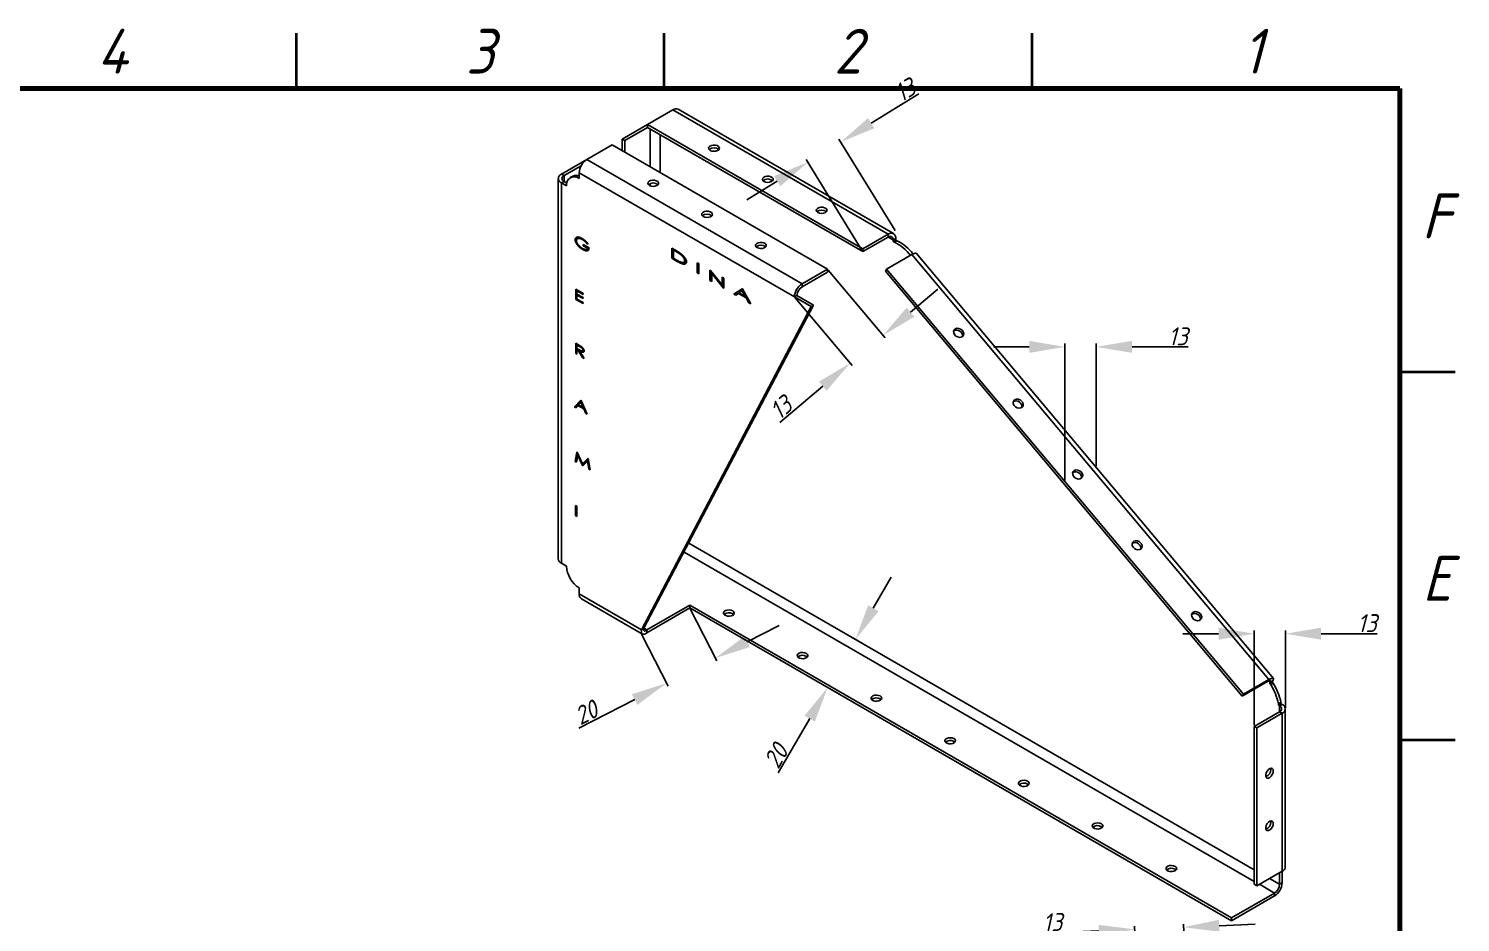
# Model space of a CAD drawing. Header units: inches. Extents: x 25 to 879, y 12 to 614.
# Drawn here: x 479 to 878.9, y 364.3 to 613.8 of the extents above; entities that cross this region are included whole.
import ezdxf

# ---------------------------------------------------------------- set-up
doc = ezdxf.new("R2010")
doc.units = ezdxf.units.IN
doc.header["$MEASUREMENT"] = 0
doc.styles.add('Geniso', font='geniso.shx', dxfattribs={"oblique": 15})
doc.dimstyles.new('Copy of Standard', dxfattribs={"dimscale": 5, "dimtxt": 1, "dimasz": 2, "dimexe": 0.18, "dimexo": 0.0625, "dimgap": 0.09, "dimtad": 1, "dimzin": 0, "dimdsep": 46, "dimtxsty": 'Geniso', "dimcen": 0.09, "dimclrd": 1, "dimclre": 1, "dimadec": 0, "dimazin": 0, "dimtfac": 1, "dimtofl": 0, "dimtmove": 0, "dimatfit": 0, "dimfxl": 1, "dimtolj": 1, "dimtzin": 0, "dimlwd": -1, "dimlwe": -1, "dimarcsym": 0})

# ---------------------------------------------------------------- blocks, each defined once
blk = doc.blocks.new('*D68')
at = {"color": 1, "transparency": 16777216}
for p, q in [((714.35, 587.38), (727.69, 595.6)), ((721.04, 557.45), (705.36, 582.9)), ((711.85, 551.79), (696.17, 577.24)), ((688.13, 571.23), (679.62, 565.98))]:
    blk.add_line(p, q, dxfattribs=at)
for points in [[(713.48, 588.8), (715.22, 585.96), (705.84, 582.13)], [(687.26, 572.65), (689, 569.81), (696.64, 576.47)]]:
    blk.add_solid(points, dxfattribs=at)
at = {"layer": 'Defpoints', "color": 0, "transparency": 16777216}
for p in [(705.84, 582.13), (721.2, 557.19), (712.01, 551.52)]:
    blk.add_point(p, dxfattribs=at)
at = {"color": 0, "transparency": 16777216, "insert": (723.73, 596.62), "char_height": 5, "attachment_point": 5, "rotation": 31.6317, "style": 'Geniso'}
blk.add_mtext('\\A1;13', dxfattribs=at)
blk = doc.blocks.new('*D69')
at = {"color": 1, "transparency": 16777216}
for p, q in [((702.31, 546.39), (718.26, 527.49)), ((725.32, 534.62), (732.97, 541.07)), ((693.12, 538.63), (709.07, 519.73)), ((700.85, 513.97), (688.87, 503.86))]:
    blk.add_line(p, q, dxfattribs=at)
for points in [[(724.25, 535.9), (726.4, 533.35), (717.68, 528.17)], [(699.77, 515.24), (701.92, 512.69), (708.49, 520.42)]]:
    blk.add_solid(points, dxfattribs=at)
at = {"layer": 'Defpoints', "color": 0, "transparency": 16777216}
for p in [(702.11, 546.62), (692.92, 538.87), (708.49, 520.42)]:
    blk.add_point(p, dxfattribs=at)
at = {"color": 0, "transparency": 16777216, "insert": (689.14, 507.95), "char_height": 5, "attachment_point": 5, "rotation": 40.1567, "style": 'Geniso'}
blk.add_mtext('\\A1;13', dxfattribs=at)
blk = doc.blocks.new('*D70')
at = {"color": 1, "transparency": 16777216}
for p, q in [((758.48, 524.94), (748.48, 524.94)), ((768.48, 487.59), (768.48, 525.84)), ((777.2, 491.6), (777.2, 525.84)), ((787.2, 524.94), (802.87, 524.94))]:
    blk.add_line(p, q, dxfattribs=at)
for points in [[(758.48, 526.61), (758.48, 523.27), (768.48, 524.94)], [(787.2, 526.61), (787.2, 523.27), (777.2, 524.94)]]:
    blk.add_solid(points, dxfattribs=at)
at = {"layer": 'Defpoints', "color": 0, "transparency": 16777216}
for p in [(777.2, 524.94), (777.2, 491.28), (768.48, 487.28)]:
    blk.add_point(p, dxfattribs=at)
at = {"color": 0, "transparency": 16777216, "insert": (800.04, 527.89), "char_height": 5, "attachment_point": 5, "style": 'Geniso'}
blk.add_mtext('\\A1;13', dxfattribs=at)
blk = doc.blocks.new('*D71')
at = {"color": 1, "transparency": 16777216}
for p, q in [((663.82, 451.77), (671.26, 437.26)), ((650.16, 444.76), (657.61, 430.25)), ((679.75, 442.63), (688.65, 447.19)), ((648.3, 426.49), (632.69, 418.48))]:
    blk.add_line(p, q, dxfattribs=at)
for points in [[(678.99, 444.11), (680.51, 441.14), (670.85, 438.06)], [(647.54, 427.97), (649.06, 425), (657.2, 431.05)]]:
    blk.add_solid(points, dxfattribs=at)
at = {"layer": 'Defpoints', "color": 0, "transparency": 16777216}
for p in [(663.67, 452.05), (650.02, 445.04), (657.2, 431.05)]:
    blk.add_point(p, dxfattribs=at)
at = {"color": 0, "transparency": 16777216, "insert": (634.7, 422.82), "char_height": 5, "attachment_point": 5, "rotation": 27.1666, "style": 'Geniso'}
blk.add_mtext('\\A1;20', dxfattribs=at)
blk = doc.blocks.new('*D72')
at = {"color": 1, "transparency": 16777216}
for p, q in [((714.95, 451.95), (719.95, 460.61)), ((713.52, 441.23), (709.18, 443.74)), ((705.75, 427.76), (701.4, 430.27)), ((697.18, 421.16), (688.41, 405.97))]:
    blk.add_line(p, q, dxfattribs=at)
for points in [[(713.51, 452.79), (716.4, 451.12), (709.96, 443.29)], [(695.74, 421.99), (698.62, 420.33), (702.18, 429.82)]]:
    blk.add_solid(points, dxfattribs=at)
at = {"layer": 'Defpoints', "color": 0, "transparency": 16777216}
for p in [(709.96, 443.29), (713.8, 441.08), (706.02, 427.6)]:
    blk.add_point(p, dxfattribs=at)
at = {"color": 0, "transparency": 16777216, "insert": (687.74, 410.71), "char_height": 5, "attachment_point": 5, "rotation": 60.0027, "style": 'Geniso'}
blk.add_mtext('\\A1;20', dxfattribs=at)
blk = doc.blocks.new('*D73')
at = {"color": 1, "transparency": 16777216}
for p, q in [((811.36, 444.86), (801.36, 444.86)), ((821.36, 419.29), (821.36, 445.76)), ((830.02, 424.19), (830.02, 445.76)), ((840.02, 444.86), (855.68, 444.86))]:
    blk.add_line(p, q, dxfattribs=at)
for points in [[(811.36, 446.53), (811.36, 443.19), (821.36, 444.86)], [(840.02, 446.53), (840.02, 443.19), (830.02, 444.86)]]:
    blk.add_solid(points, dxfattribs=at)
at = {"layer": 'Defpoints', "color": 0, "transparency": 16777216}
for p in [(830.02, 444.86), (830.02, 423.88), (821.36, 418.98)]:
    blk.add_point(p, dxfattribs=at)
at = {"color": 0, "transparency": 16777216, "insert": (852.85, 447.81), "char_height": 5, "attachment_point": 5, "style": 'Geniso'}
blk.add_mtext('\\A1;13', dxfattribs=at)
blk = doc.blocks.new('*D64')
at = {"color": 1, "transparency": 16777216}
for p, q in [((777.95, 361.9), (762.3, 361.23)), ((789.56, 324.4), (787.9, 363.22)), ((803.21, 324.98), (801.55, 363.81)), ((811.58, 363.33), (821.57, 363.76))]:
    blk.add_line(p, q, dxfattribs=at)
for points in [[(811.51, 365), (811.65, 361.67), (801.59, 362.91)], [(777.88, 363.56), (778.02, 360.23), (787.94, 362.32)]]:
    blk.add_solid(points, dxfattribs=at)
at = {"layer": 'Defpoints', "color": 0, "transparency": 16777216}
for p in [(787.94, 362.32), (789.57, 324.09), (803.22, 324.67)]:
    blk.add_point(p, dxfattribs=at)
at = {"color": 0, "transparency": 16777216, "insert": (765, 364.3), "char_height": 5, "attachment_point": 5, "rotation": 2.4426, "style": 'Geniso'}
blk.add_mtext('\\A1;13', dxfattribs=at)

msp = doc.modelspace()

# ---------------------------------------------------------------- linework, layer by layer
at = {"color": 7, "linetype": 'Continuous', "lineweight": 35}
for p, q in [((553.853, 597.074), (553.853, 612.482)), ((656.573, 597.074), (656.573, 612.482)), ((759.293, 597.074), (759.293, 612.482)), ((862.012, 517.98), (877.42, 517.98)), ((862.012, 415.26), (877.42, 415.26))]:
    msp.add_line(p, q, dxfattribs=at)
at = {"color": 7, "linetype": 'Continuous', "lineweight": 70}
for p, q in [((40.255, 597.074), (862.012, 597.074)), ((862.012, 597.074), (862.012, 28.007))]:
    msp.add_line(p, q, dxfattribs=at)
at = {"color": 7, "linetype": 'Continuous', "lineweight": 25}
for p, q in [((658.968, 591.125), (651.897, 587.043)), ((658.968, 591.125), (719.083, 556.422)), ((720.583, 556.57), (660.468, 591.274)), ((651.894, 587.043), (644.823, 582.961)), ((645.531, 582.553), (651.897, 586.228)), ((651.97, 587.085), (651.894, 587.043)), ((651.897, 587.042), (651.894, 587.043)), ((651.897, 587.043), (712.012, 552.34)), ((651.897, 587.043), (651.897, 586.227)), ((651.897, 586.227), (712.012, 551.523)), ((652.602, 585.82), (652.602, 575.207)), ((655.43, 573.574), (655.43, 584.187)), ((641.997, 581.329), (634.926, 577.246)), ((702.113, 546.625), (641.997, 581.329)), ((645.531, 582.553), (644.823, 582.961)), ((644.823, 579.697), (644.823, 582.961)), ((645.531, 579.289), (645.531, 582.553)), ((634.924, 577.247), (627.853, 573.165)), ((634.925, 577.246), (634.924, 577.247)), ((695.042, 542.543), (634.926, 577.246)), ((626.974, 571.94), (626.974, 465.79)), ((627.853, 573.165), (628.56, 572.756)), ((633.346, 575.52), (628.56, 572.756)), ((628.56, 571.124), (628.56, 572.756)), ((631.012, 572.595), (630.305, 572.187)), ((632.805, 571.939), (632.805, 573.572)), ((692.92, 538.868), (632.805, 573.572)), ((628.56, 571.124), (627.853, 570.715)), ((627.853, 570.715), (629.27, 569.897)), ((627.853, 570.715), (627.853, 464.565)), ((629.341, 570.673), (628.56, 571.124)), ((652.602, 570.495), (652.602, 569.915)), ((712.012, 552.34), (719.083, 556.422)), ((719.083, 555.605), (719.083, 556.422)), ((632.028, 555.038), (631.674, 554.834)), ((632.363, 553.747), (632.126, 553.61)), ((632.681, 555.371), (632.239, 555.115)), ((633.879, 555.023), (633.659, 554.896)), ((634.074, 552.353), (633.72, 552.149)), ((633.958, 553.477), (635.545, 552.561)), ((633.958, 553.184), (633.958, 553.477)), ((634.212, 553.33), (633.958, 553.184)), ((635.132, 552.506), (633.958, 553.184)), ((634.891, 552.184), (635.333, 552.439)), ((635.253, 553.747), (635.038, 553.623)), ((635.323, 553.667), (635.038, 553.623)), ((635.386, 552.653), (635.132, 552.506)), ((658.642, 552.533), (659.657, 551.947)), ((658.642, 549.675), (658.642, 552.533)), ((658.995, 549.879), (658.995, 552.329)), ((659.371, 552.112), (659.117, 551.965)), ((659.462, 551.767), (659.117, 551.965)), ((659.117, 551.965), (659.117, 549.694)), ((659.714, 551.912), (659.462, 551.767)), ((712.012, 551.523), (719.083, 555.605)), ((712.012, 552.34), (712.012, 551.523)), ((719.083, 555.605), (720.498, 554.788)), ((720.498, 554.788), (721.205, 555.197)), ((720.498, 554.788), (720.498, 554.38)), ((720.498, 554.38), (721.205, 554.788)), ((720.498, 554.38), (720.851, 554.176)), ((720.851, 554.176), (721.558, 554.584)), ((721.205, 554.788), (721.205, 555.197)), ((721.558, 554.584), (721.205, 554.788)), ((658.995, 549.879), (658.642, 549.675)), ((660.2, 548.776), (658.642, 549.675)), ((659.117, 549.809), (658.995, 549.879)), ((659.117, 549.694), (659.68, 549.369)), ((660.466, 548.93), (660.2, 548.776)), ((661.206, 550.955), (660.968, 550.817)), ((662.012, 548.527), (662.453, 548.782)), ((662.612, 549.185), (662.259, 548.981)), ((662.612, 549.185), (662.589, 549.362)), ((665.717, 548.448), (666.193, 548.174)), ((665.717, 545.591), (665.717, 548.448)), ((666.071, 545.795), (666.071, 548.244)), ((666.193, 548.174), (666.193, 545.316)), ((725.716, 550.685), (718.645, 546.603)), ((725.716, 550.685), (825.383, 432.035)), ((826.685, 432.376), (727.018, 551.026)), ((666.071, 545.795), (665.717, 545.591)), ((666.193, 545.316), (665.717, 545.591)), ((666.193, 545.724), (666.071, 545.795)), ((669.334, 546.36), (669.434, 546.303)), ((669.334, 543.502), (669.334, 546.36)), ((669.434, 546.303), (672.698, 542.231)), ((669.688, 543.707), (669.688, 545.986)), ((670.042, 545.544), (669.81, 545.41)), ((669.81, 545.41), (669.81, 543.228)), ((673.065, 541.348), (669.81, 545.41)), ((672.698, 544.419), (673.174, 544.144)), ((672.698, 542.231), (672.698, 544.419)), ((673.051, 542.435), (673.051, 544.215)), ((673.174, 544.144), (673.174, 541.286)), ((702.113, 546.625), (695.042, 542.543)), ((702.113, 545.808), (695.042, 541.726)), ((702.113, 546.625), (702.113, 545.808)), ((718.645, 546.603), (718.313, 546.074)), ((718.313, 546.074), (817.98, 427.424)), ((718.645, 546.603), (818.312, 427.953)), ((631.833, 541.064), (633.895, 539.873)), ((631.833, 538.206), (631.833, 541.064)), ((632.435, 540.716), (632.182, 540.569)), ((632.182, 540.569), (632.182, 539.69)), ((633.895, 539.58), (632.182, 540.569)), ((632.186, 540.572), (632.186, 540.86)), ((633.895, 539.873), (633.895, 539.58)), ((669.688, 543.707), (669.334, 543.502)), ((669.81, 543.228), (669.334, 543.502)), ((669.81, 543.636), (669.688, 543.707)), ((673.051, 542.435), (672.698, 542.231)), ((673.174, 541.859), (672.819, 542.301)), ((673.174, 541.411), (673.065, 541.348)), ((673.174, 541.286), (673.065, 541.348)), ((675.997, 539.656), (678.314, 541.177)), ((676.351, 539.86), (675.997, 539.656)), ((676.351, 539.86), (678.336, 541.164)), ((676.855, 539.569), (676.351, 539.86)), ((677.267, 539.839), (676.524, 539.352)), ((677.521, 539.985), (677.267, 539.839)), ((679.436, 538.587), (677.267, 539.839)), ((678.359, 540.556), (677.504, 539.995)), ((677.504, 539.995), (679.202, 539.015)), ((678.314, 541.177), (678.409, 541.122)), ((678.632, 540.714), (678.359, 540.556)), ((679.202, 539.015), (678.359, 540.556)), ((678.409, 541.122), (680.693, 536.945)), ((695.042, 542.543), (695.042, 541.726)), ((632.182, 538.407), (631.833, 538.206)), ((633.895, 537.015), (631.833, 538.206)), ((632.182, 539.69), (633.895, 538.701)), ((632.435, 539.543), (632.182, 539.397)), ((632.182, 539.397), (632.182, 538.297)), ((633.895, 538.408), (632.182, 539.397)), ((632.182, 538.297), (633.895, 537.308)), ((632.186, 539.399), (632.186, 539.687)), ((633.895, 538.701), (633.895, 538.408)), ((633.895, 537.308), (633.895, 537.015)), ((650.191, 445.954), (697.576, 536.181)), ((650.898, 446.362), (698.283, 536.589)), ((676.524, 539.352), (675.997, 539.656)), ((679.475, 539.173), (679.202, 539.015)), ((679.635, 538.88), (679.302, 539.073)), ((679.709, 538.744), (679.436, 538.587)), ((680.168, 537.248), (679.436, 538.587)), ((680.441, 537.406), (680.168, 537.248)), ((680.693, 536.945), (680.168, 537.248)), ((692.92, 538.868), (693.627, 539.277)), ((697.576, 536.181), (692.92, 538.868)), ((698.283, 536.589), (693.627, 539.277)), ((698.283, 536.589), (697.576, 536.181)), ((737.524, 529.454), (737.401, 529.37)), ((631.833, 525.958), (632.58, 525.526)), ((631.833, 523.1), (631.833, 525.958)), ((632.435, 525.61), (632.182, 525.463)), ((632.182, 525.463), (632.182, 524.51)), ((632.871, 525.065), (632.182, 525.463)), ((632.182, 524.51), (632.855, 524.118)), ((632.434, 524.363), (632.182, 524.217)), ((632.182, 524.217), (632.182, 522.898)), ((632.413, 524.084), (632.182, 524.217)), ((632.186, 525.466), (632.186, 525.754)), ((632.186, 524.22), (632.186, 524.508)), ((632.665, 524.229), (632.413, 524.084)), ((633.766, 521.984), (632.413, 524.084)), ((633.213, 524.03), (632.859, 523.826)), ((632.859, 523.826), (634.212, 521.726)), ((633.114, 525.206), (632.871, 525.065)), ((633.009, 523.912), (632.886, 524.103)), ((633.688, 523.816), (634.13, 524.071)), ((634.096, 524.192), (633.832, 524.04)), ((634.082, 524.053), (634.134, 524.093)), ((632.182, 523.301), (631.833, 523.1)), ((632.182, 522.898), (631.833, 523.1)), ((633.97, 522.102), (633.766, 521.984)), ((634.212, 521.726), (633.766, 521.984)), ((631.515, 508.177), (633.26, 510.027)), ((631.869, 508.381), (631.515, 508.177)), ((631.901, 507.954), (631.515, 508.177)), ((631.869, 508.381), (633.344, 509.945)), ((632.15, 508.219), (631.869, 508.381)), ((632.46, 508.547), (631.901, 507.954)), ((632.714, 508.694), (632.46, 508.547)), ((634.103, 507.599), (632.46, 508.547)), ((633.29, 509.427), (632.639, 508.737)), ((632.639, 508.737), (633.928, 507.993)), ((633.26, 510.027), (633.324, 509.991)), ((633.517, 509.558), (633.29, 509.427)), ((633.928, 507.993), (633.29, 509.427)), ((633.324, 509.991), (635.037, 506.144)), ((634.155, 508.125), (633.928, 507.993)), ((634.243, 507.926), (634.027, 508.051)), ((754.136, 509.677), (754.014, 509.594)), ((634.331, 507.73), (634.103, 507.599)), ((634.653, 506.366), (634.103, 507.599)), ((634.88, 506.497), (634.653, 506.366)), ((635.037, 506.144), (634.653, 506.366)), ((631.674, 492.979), (632.177, 495.547)), ((632.028, 493.184), (631.674, 492.979)), ((632.026, 492.776), (631.674, 492.979)), ((632.388, 494.619), (632.026, 492.776)), ((632.028, 493.184), (632.416, 495.165)), ((632.098, 493.143), (632.028, 493.184)), ((632.177, 495.547), (632.26, 495.499)), ((632.26, 495.499), (633.752, 492.293)), ((632.61, 494.747), (632.388, 494.619)), ((633.693, 491.814), (632.388, 494.619)), ((634.047, 492.018), (633.693, 491.814)), ((633.752, 492.293), (635.24, 493.779)), ((634.106, 492.497), (633.752, 492.293)), ((635.117, 493.044), (633.815, 491.743)), ((634.047, 492.018), (633.884, 492.368)), ((634.074, 492.002), (634.047, 492.018)), ((634.106, 492.497), (635.328, 493.718)), ((635.409, 493.212), (635.117, 493.044)), ((635.479, 490.783), (635.117, 493.044)), ((635.24, 493.779), (635.326, 493.729)), ((635.326, 493.729), (635.83, 490.58)), ((633.815, 491.743), (633.693, 491.814)), ((635.771, 490.951), (635.479, 490.783)), ((635.83, 490.58), (635.479, 490.783)), ((770.749, 489.901), (770.626, 489.818)), ((631.769, 480.676), (632.118, 480.475)), ((631.769, 477.818), (631.769, 480.676)), ((632.118, 480.475), (632.118, 477.617)), ((632.118, 478.02), (631.769, 477.818)), ((632.118, 477.617), (631.769, 477.818)), ((821.359, 378.98), (663.4, 470.168)), ((787.361, 470.125), (787.238, 470.041)), ((629.267, 463.749), (627.853, 464.565)), ((662.084, 467.662), (821.359, 375.714)), ((632.803, 455.992), (632.803, 457.625)), ((650.191, 445.954), (632.803, 455.992)), ((633.424, 454.618), (650.483, 444.77)), ((663.675, 452.865), (651.654, 445.925)), ((663.675, 452.048), (651.654, 445.109)), ((814.995, 365.509), (663.675, 452.865)), ((663.675, 452.048), (663.675, 452.865)), ((814.995, 364.693), (663.675, 452.048)), ((675.671, 450.43), (675.933, 450.226)), ((803.973, 450.348), (803.851, 450.265)), ((650.898, 446.362), (650.191, 445.954)), ((651.654, 445.925), (650.898, 446.362)), ((651.654, 445.925), (651.654, 445.109)), ((696.265, 438.541), (696.528, 438.337)), ((818.312, 427.953), (825.383, 432.035)), ((825.051, 431.506), (825.383, 432.035)), ((817.98, 427.424), (825.051, 431.506)), ((818.312, 427.953), (817.98, 427.424)), ((825.436, 431.698), (825.802, 431.263)), ((825.636, 430.998), (826.343, 431.406)), ((825.802, 431.263), (825.636, 430.998)), ((825.636, 430.998), (825.949, 430.626)), ((825.802, 431.263), (826.509, 431.671)), ((825.949, 430.626), (826.656, 431.034)), ((826.343, 431.406), (826.509, 431.671)), ((826.656, 431.034), (826.343, 431.406)), ((716.86, 426.652), (717.122, 426.448)), ((828.077, 425.309), (828.784, 425.718)), ((828.077, 425.309), (828.077, 424.901)), ((828.077, 424.901), (828.784, 425.309)), ((828.077, 424.901), (828.431, 424.697)), ((828.431, 424.697), (829.138, 425.105)), ((828.431, 424.697), (828.431, 423.064)), ((828.784, 425.309), (828.784, 425.718)), ((829.138, 425.105), (828.784, 425.309)), ((830.016, 379.797), (830.016, 423.881)), ((828.431, 423.064), (821.359, 418.982)), ((829.138, 422.656), (822.067, 418.574)), ((828.431, 423.064), (829.138, 422.656)), ((829.138, 422.656), (829.138, 378.573)), ((822.067, 418.574), (821.359, 418.982)), ((821.359, 418.982), (821.359, 374.899)), ((822.067, 418.574), (822.067, 374.491)), ((737.454, 414.763), (737.717, 414.559)), ((825.956, 406.938), (825.91, 407.267)), ((758.049, 402.874), (758.311, 402.67)), ((825.956, 392.24), (825.91, 392.569)), ((778.643, 390.985), (778.906, 390.781)), ((799.238, 379.096), (799.5, 378.892)), ((822.067, 374.491), (829.138, 378.573)), ((828.431, 374.898), (825.601, 376.531)), ((828.431, 374.898), (828.431, 378.165)), ((829.138, 375.306), (829.138, 378.573)), ((827.016, 372.449), (814.995, 365.509)), ((821.359, 374.899), (822.067, 374.491)), ((822.773, 374.898), (827.016, 372.449)), ((827.016, 372.449), (827.016, 371.632)), ((829.138, 375.306), (828.431, 374.898)), ((827.016, 371.632), (814.995, 364.693)), ((814.995, 364.693), (814.995, 365.509))]:
    msp.add_line(p, q, dxfattribs=at)
at = {"color": 7, "linetype": 'Continuous', "lineweight": 25, "flags": 128}
for points in [[(669.398, 579.798), (669.853, 579.618), (670.389, 579.545), (670.935, 579.589), (671.417, 579.744), (671.769, 579.989), (671.944, 580.29), (671.919, 580.608), (671.696, 580.899), (671.306, 581.124), (670.802, 581.253), (670.251, 581.268), (669.729, 581.167), (669.304, 580.963), (669.036, 580.685), (668.96, 580.37), (669.086, 580.06), (669.398, 579.798)], [(684.424, 571.123), (684.879, 570.944), (685.415, 570.871), (685.961, 570.915), (686.443, 571.07), (686.795, 571.314), (686.97, 571.616), (686.945, 571.934), (686.722, 572.225), (686.332, 572.45), (685.828, 572.579), (685.277, 572.593), (684.755, 572.492), (684.33, 572.289), (684.062, 572.011), (683.986, 571.696), (684.112, 571.386), (684.424, 571.123)], [(652.427, 570.001), (652.882, 569.821), (653.419, 569.748), (653.965, 569.792), (654.446, 569.947), (654.798, 570.192), (654.974, 570.494), (654.948, 570.811), (654.725, 571.103), (654.336, 571.328), (653.831, 571.456), (653.281, 571.471), (652.758, 571.37), (652.334, 571.166), (652.066, 570.888), (651.99, 570.573), (652.116, 570.263), (652.427, 570.001)], [(699.45, 562.449), (699.905, 562.269), (700.441, 562.196), (700.987, 562.24), (701.469, 562.395), (701.821, 562.64), (701.996, 562.942), (701.971, 563.26), (701.748, 563.551), (701.358, 563.776), (700.854, 563.904), (700.303, 563.919), (699.781, 563.818), (699.357, 563.615), (699.088, 563.337), (699.012, 563.021), (699.138, 562.712), (699.45, 562.449)], [(667.453, 561.327), (667.908, 561.147), (668.445, 561.074), (668.991, 561.118), (669.472, 561.273), (669.824, 561.517), (670, 561.819), (669.974, 562.137), (669.751, 562.428), (669.362, 562.653), (668.857, 562.782), (668.307, 562.796), (667.784, 562.695), (667.36, 562.492), (667.092, 562.214), (667.016, 561.899), (667.142, 561.589), (667.453, 561.327)], [(682.479, 552.652), (682.934, 552.472), (683.471, 552.399), (684.017, 552.443), (684.498, 552.598), (684.85, 552.843), (685.026, 553.145), (685, 553.463), (684.777, 553.754), (684.388, 553.979), (683.883, 554.107), (683.333, 554.122), (682.81, 554.021), (682.386, 553.818), (682.118, 553.54), (682.042, 553.225), (682.168, 552.915), (682.479, 552.652)], [(725.716, 550.685), (726.11, 550.894), (726.452, 551.033), (726.727, 551.098), (726.924, 551.086), (727.018, 551.026)], [(737.856, 529.983), (737.536, 529.687), (737.386, 529.28), (737.425, 528.817), (737.65, 528.361), (738.029, 527.974), (738.511, 527.707), (739.031, 527.598), (739.518, 527.659), (739.908, 527.884), (740.147, 528.242), (740.203, 528.685), (740.069, 529.152), (739.762, 529.581), (739.324, 529.913), (738.815, 530.105), (738.302, 530.129), (737.856, 529.983)], [(754.468, 510.207), (754.148, 509.91), (753.998, 509.503), (754.038, 509.041), (754.262, 508.585), (754.641, 508.198), (755.123, 507.931), (755.643, 507.821), (756.131, 507.883), (756.52, 508.108), (756.76, 508.466), (756.816, 508.908), (756.681, 509.376), (756.374, 509.804), (755.937, 510.137), (755.427, 510.328), (754.914, 510.353), (754.468, 510.207)], [(771.08, 490.431), (770.76, 490.134), (770.61, 489.727), (770.65, 489.264), (770.874, 488.809), (771.253, 488.421), (771.735, 488.155), (772.255, 488.045), (772.743, 488.107), (773.133, 488.332), (773.372, 488.69), (773.428, 489.132), (773.294, 489.599), (772.987, 490.028), (772.549, 490.361), (772.039, 490.552), (771.527, 490.577), (771.08, 490.431)], [(787.693, 470.654), (787.373, 470.358), (787.222, 469.951), (787.262, 469.488), (787.487, 469.032), (787.866, 468.645), (788.347, 468.378), (788.867, 468.269), (789.355, 468.33), (789.745, 468.555), (789.984, 468.913), (790.04, 469.356), (789.906, 469.823), (789.599, 470.252), (789.161, 470.584), (788.652, 470.776), (788.139, 470.8), (787.693, 470.654)], [(675.671, 451.246), (675.982, 450.984), (676.109, 450.674), (676.033, 450.359), (675.764, 450.081), (675.34, 449.877), (674.818, 449.776), (674.267, 449.791), (673.763, 449.919), (673.373, 450.144), (673.15, 450.436), (673.125, 450.753), (673.3, 451.055), (673.652, 451.3), (674.134, 451.455), (674.68, 451.499), (675.216, 451.426), (675.671, 451.246)], [(804.305, 450.878), (803.985, 450.581), (803.835, 450.174), (803.875, 449.712), (804.099, 449.256), (804.478, 448.869), (804.96, 448.602), (805.48, 448.492), (805.968, 448.554), (806.357, 448.779), (806.596, 449.137), (806.653, 449.579), (806.518, 450.046), (806.211, 450.475), (805.774, 450.808), (805.264, 450.999), (804.751, 451.024), (804.305, 450.878)], [(696.265, 439.357), (696.577, 439.095), (696.703, 438.785), (696.627, 438.47), (696.359, 438.192), (695.935, 437.988), (695.412, 437.887), (694.861, 437.902), (694.357, 438.031), (693.967, 438.256), (693.745, 438.547), (693.719, 438.865), (693.894, 439.166), (694.247, 439.411), (694.728, 439.566), (695.274, 439.61), (695.811, 439.537), (696.265, 439.357)], [(826.509, 431.671), (826.663, 431.957), (826.728, 432.186), (826.704, 432.347), (826.591, 432.436), (826.394, 432.448), (826.119, 432.383), (825.777, 432.244), (825.383, 432.035)], [(825.802, 431.263), (825.904, 431.454), (825.948, 431.606), (825.932, 431.714), (825.857, 431.773), (825.725, 431.781), (825.542, 431.737), (825.314, 431.645), (825.051, 431.506)], [(716.86, 427.468), (717.171, 427.206), (717.298, 426.896), (717.222, 426.581), (716.953, 426.303), (716.529, 426.099), (716.006, 425.998), (715.456, 426.013), (714.952, 426.142), (714.562, 426.367), (714.339, 426.658), (714.314, 426.976), (714.489, 427.277), (714.841, 427.522), (715.323, 427.677), (715.869, 427.721), (716.405, 427.648), (716.86, 427.468)], [(737.454, 415.579), (737.766, 415.317), (737.892, 415.007), (737.816, 414.692), (737.548, 414.414), (737.124, 414.211), (736.601, 414.109), (736.05, 414.124), (735.546, 414.253), (735.156, 414.478), (734.934, 414.769), (734.908, 415.087), (735.083, 415.388), (735.435, 415.633), (735.917, 415.788), (736.463, 415.832), (737, 415.759), (737.454, 415.579)], [(758.049, 403.69), (758.36, 403.428), (758.487, 403.118), (758.41, 402.803), (758.142, 402.525), (757.718, 402.322), (757.195, 402.22), (756.645, 402.235), (756.141, 402.364), (755.751, 402.589), (755.528, 402.88), (755.503, 403.198), (755.678, 403.499), (756.03, 403.744), (756.512, 403.899), (757.058, 403.943), (757.594, 403.87), (758.049, 403.69)], [(826.663, 406.53), (826.591, 406.931), (826.386, 407.195), (826.075, 407.287), (825.7, 407.193), (825.312, 406.928), (824.963, 406.526), (824.7, 406.041), (824.559, 405.54), (824.559, 405.09), (824.7, 404.752), (824.963, 404.571), (825.312, 404.572), (825.7, 404.754), (826.075, 405.094), (826.386, 405.545), (826.591, 406.046), (826.663, 406.53)], [(778.643, 391.801), (778.955, 391.539), (779.081, 391.229), (779.005, 390.914), (778.737, 390.636), (778.313, 390.433), (777.79, 390.331), (777.239, 390.346), (776.735, 390.475), (776.345, 390.7), (776.123, 390.991), (776.097, 391.309), (776.272, 391.61), (776.624, 391.855), (777.106, 392.01), (777.652, 392.054), (778.189, 391.981), (778.643, 391.801)], [(826.663, 391.832), (826.591, 392.233), (826.386, 392.497), (826.075, 392.589), (825.7, 392.496), (825.312, 392.23), (824.963, 391.828), (824.7, 391.344), (824.559, 390.843), (824.559, 390.393), (824.7, 390.054), (824.963, 389.873), (825.312, 389.874), (825.7, 390.056), (826.075, 390.396), (826.386, 390.847), (826.591, 391.348), (826.663, 391.832)], [(799.238, 379.912), (799.549, 379.65), (799.676, 379.34), (799.599, 379.025), (799.331, 378.747), (798.907, 378.544), (798.384, 378.443), (797.834, 378.457), (797.329, 378.586), (796.94, 378.811), (796.717, 379.102), (796.692, 379.42), (796.867, 379.722), (797.219, 379.966), (797.701, 380.121), (798.246, 380.165), (798.783, 380.092), (799.238, 379.912)]]:
    msp.add_lwpolyline(points, dxfattribs=at)
at = {"color": 7, "linetype": 'Continuous', "lineweight": 25}
for centre, radius, start, end in [((659.847, 589.899), 1.509, 65.69288, 125.61758), ((670.458, 578.476), 2.019, 49.06676, 130.93324), ((637.411, 573.363), 4.61, 122.60548, 177.39452), ((628.318, 571.94), 1.31, 110.78342, 249.21658), ((628.87, 571.94), 0.873, 110.78342, 249.21658), ((631.425, 570.247), 2.184, 50.79671, 189.21404), ((631.994, 570.681), 2.151, 67.84727, 117.14673), ((685.484, 569.802), 2.019, 49.06676, 130.93324), ((653.488, 568.68), 2.019, 49.06676, 130.93324), ((668.514, 560.005), 2.019, 49.06676, 130.93324), ((700.511, 561.128), 2.019, 49.06676, 130.93324), ((719.911, 555.406), 1.31, 350.78596, 129.20329), ((683.54, 551.331), 2.019, 49.06676, 130.93324), ((719.635, 554.928), 0.873, 350.78596, 129.20329), ((715.365, 543.022), 12.431, 36.75317, 63.81016), ((716.07, 543.426), 12.435, 36.70895, 63.80771), ((697.526, 538.659), 4.61, 122.60548, 177.39452), ((696.698, 539.137), 3.074, 122.60548, 177.39452), ((738.224, 527.978), 1.634, 355.03406, 115.38375), ((754.837, 508.201), 1.634, 355.03406, 115.38375), ((771.449, 488.425), 1.634, 355.03406, 115.38375), ((788.061, 468.649), 1.634, 355.03406, 115.38375), ((628.476, 465.939), 1.509, 185.6948, 245.62534), ((636.943, 464.098), 7.684, 182.60548, 237.39452), ((634.273, 455.83), 1.479, 173.70115, 234.98667), ((674.621, 448.676), 2.044, 59.07927, 130.7064), ((804.674, 448.872), 1.634, 355.03406, 115.38375), ((695.215, 436.787), 2.044, 59.07927, 130.7064), ((812.355, 422.1), 16.046, 11.53844, 32.09712), ((813.062, 422.508), 16.046, 11.53844, 32.09712), ((715.81, 424.898), 2.044, 59.07927, 130.7064), ((828.121, 423.881), 0.873, 290.78342, 69.21658), ((828.673, 423.881), 1.31, 290.78342, 69.21658), ((736.404, 413.009), 2.044, 59.07927, 130.7064), ((823.912, 406.905), 2.044, 289.28517, 0.92585), ((756.999, 401.12), 2.044, 59.07927, 130.7064), ((823.912, 392.207), 2.044, 289.28517, 0.92585), ((777.593, 389.231), 2.044, 59.07927, 130.7064), ((798.188, 377.342), 2.044, 59.07927, 130.7064), ((828.515, 379.947), 1.509, 294.37466, 354.3052), ((824.532, 375.516), 4.61, 302.60548, 357.39452), ((825.36, 375.038), 3.074, 302.60548, 357.39452)]:
    msp.add_arc(centre, radius, start, end, dxfattribs=at)
for points, knots in [([(631.674, 554.834), (631.675, 554.867), (631.676, 554.933), (631.689, 555.025), (631.708, 555.112), (631.738, 555.19), (631.774, 555.263), (631.819, 555.329), (631.872, 555.389), (631.932, 555.442), (632, 555.488), (632.074, 555.526), (632.154, 555.555), (632.24, 555.577), (632.332, 555.59), (632.43, 555.594), (632.533, 555.591), (632.643, 555.579), (632.757, 555.56), (632.875, 555.532), (632.997, 555.494), (633.123, 555.45), (633.253, 555.396), (633.386, 555.335), (633.523, 555.266), (633.615, 555.214), (633.662, 555.187)], [0, 0, 0, 0, 0.0333209, 0.0663799, 0.0994097, 0.1326661, 0.1666171, 0.2013364, 0.2373205, 0.2744782, 0.3127597, 0.3512899, 0.3906653, 0.4309211, 0.4721189, 0.5145182, 0.5582563, 0.6033866, 0.6496832, 0.6966022, 0.7444471, 0.7933713, 0.8432273, 0.8941702, 0.9464684, 1, 1, 1, 1]), ([(632.126, 553.61), (632.09, 553.665), (632.02, 553.773), (631.928, 553.937), (631.849, 554.097), (631.786, 554.253), (631.735, 554.405), (631.7, 554.553), (631.678, 554.697), (631.675, 554.788), (631.674, 554.834)], [0, 0, 0, 0, 0.1427075, 0.2775786, 0.4051406, 0.5279203, 0.6470847, 0.7641873, 0.8812367, 1, 1, 1, 1]), ([(633.659, 554.896), (633.623, 554.916), (633.552, 554.956), (633.446, 555.009), (633.342, 555.057), (633.239, 555.098), (633.137, 555.134), (633.037, 555.164), (632.937, 555.188), (632.84, 555.206), (632.746, 555.219), (632.657, 555.223), (632.573, 555.223), (632.495, 555.213), (632.422, 555.199), (632.354, 555.176), (632.292, 555.148), (632.236, 555.112), (632.187, 555.07), (632.142, 555.025), (632.106, 554.973), (632.076, 554.917), (632.052, 554.856), (632.035, 554.79), (632.025, 554.72), (632.024, 554.669), (632.023, 554.643)], [0, 0, 0, 0, 0.0501933, 0.1000184, 0.1495364, 0.1983926, 0.2473745, 0.2958922, 0.344499, 0.3932898, 0.4411016, 0.4869619, 0.5313296, 0.5740424, 0.6155414, 0.6556056, 0.6949375, 0.7332421, 0.7703914, 0.805883, 0.8401922, 0.8731891, 0.9052362, 0.9370529, 0.9684464, 1, 1, 1, 1]), ([(632.023, 554.643), (632.024, 554.617), (632.025, 554.563), (632.036, 554.478), (632.053, 554.39), (632.078, 554.3), (632.109, 554.206), (632.147, 554.109), (632.192, 554.01), (632.244, 553.908), (632.302, 553.805), (632.366, 553.702), (632.434, 553.6), (632.509, 553.499), (632.588, 553.399), (632.673, 553.299), (632.762, 553.201), (632.857, 553.103), (632.956, 553.008), (633.057, 552.916), (633.161, 552.828), (633.267, 552.744), (633.375, 552.663), (633.486, 552.587), (633.599, 552.513), (633.675, 552.468), (633.714, 552.446)], [0, 0, 0, 0, 0.0312883, 0.0626724, 0.0942519, 0.1263468, 0.1594661, 0.1935641, 0.2291261, 0.266265, 0.3045408, 0.3435042, 0.3833241, 0.4240839, 0.4663347, 0.5096805, 0.5546752, 0.6013502, 0.649111, 0.6971971, 0.7458054, 0.795102, 0.844994, 0.8957344, 0.947459, 1, 1, 1, 1]), ([(632.028, 555.038), (632.04, 555.155), (632.065, 555.39), (632.198, 555.611), (632.333, 555.647), (632.379, 555.66)], [0, 0, 0, 0, 0.3949639, 0.7905645, 1, 1, 1, 1]), ([(633.72, 552.149), (633.679, 552.173), (633.597, 552.221), (633.476, 552.298), (633.358, 552.376), (633.244, 552.457), (633.133, 552.54), (633.025, 552.626), (632.92, 552.713), (632.819, 552.803), (632.72, 552.896), (632.626, 552.991), (632.534, 553.088), (632.445, 553.188), (632.36, 553.29), (632.279, 553.394), (632.2, 553.5), (632.15, 553.573), (632.126, 553.61)], [0, 0, 0, 0, 0.0734588, 0.1449323, 0.2144847, 0.2825085, 0.3487645, 0.4136756, 0.4769975, 0.538825, 0.5996274, 0.6591546, 0.7177926, 0.7755144, 0.8323361, 0.888795, 0.9446346, 1, 1, 1, 1]), ([(633.242, 555.382), (633.153, 555.404), (632.927, 555.461), (632.754, 555.375), (632.648, 555.322)], [0, 0, 0, 0, 0.390412, 1, 1, 1, 1]), ([(635.038, 553.623), (634.986, 553.69), (634.883, 553.825), (634.718, 554.017), (634.546, 554.197), (634.369, 554.366), (634.189, 554.523), (634.01, 554.664), (633.834, 554.79), (633.717, 554.861), (633.659, 554.896)], [0, 0, 0, 0, 0.1255942, 0.2513738, 0.3784111, 0.5070925, 0.6350321, 0.7593502, 0.8806951, 1, 1, 1, 1]), ([(633.662, 555.187), (633.7, 555.164), (633.776, 555.12), (633.889, 555.048), (634, 554.974), (634.109, 554.896), (634.217, 554.815), (634.323, 554.731), (634.427, 554.644), (634.53, 554.553), (634.631, 554.458), (634.732, 554.36), (634.832, 554.256), (634.932, 554.148), (635.031, 554.034), (635.129, 553.916), (635.227, 553.794), (635.291, 553.71), (635.323, 553.667)], [0, 0, 0, 0, 0.065197, 0.1293307, 0.1927463, 0.2555094, 0.31745, 0.3786084, 0.4393356, 0.499777, 0.5600276, 0.6209826, 0.6820316, 0.7440646, 0.8066619, 0.8704219, 0.93455, 1, 1, 1, 1]), ([(633.714, 552.446), (633.76, 552.42), (633.851, 552.369), (633.984, 552.304), (634.112, 552.248), (634.234, 552.205), (634.351, 552.171), (634.463, 552.149), (634.569, 552.137), (634.669, 552.137), (634.761, 552.146), (634.844, 552.166), (634.918, 552.197), (634.982, 552.237), (635.034, 552.289), (635.078, 552.35), (635.111, 552.423), (635.125, 552.478), (635.132, 552.506)], [0, 0, 0, 0, 0.0801994, 0.1571512, 0.231628, 0.303341, 0.3730663, 0.4405259, 0.5066723, 0.5712119, 0.6334795, 0.6921961, 0.7478207, 0.8006846, 0.8516535, 0.9013055, 0.9505996, 1, 1, 1, 1]), ([(635.545, 552.561), (635.544, 552.534), (635.543, 552.48), (635.537, 552.402), (635.526, 552.33), (635.512, 552.261), (635.495, 552.196), (635.473, 552.137), (635.447, 552.081), (635.418, 552.03), (635.385, 551.983), (635.348, 551.941), (635.307, 551.903), (635.262, 551.869), (635.213, 551.841), (635.161, 551.816), (635.105, 551.795), (635.024, 551.774), (634.916, 551.759), (634.776, 551.759), (634.625, 551.777), (634.464, 551.815), (634.293, 551.871), (634.111, 551.945), (633.919, 552.037), (633.788, 552.111), (633.72, 552.149)], [0, 0, 0, 0, 0.02892744, 0.0571594, 0.08499074, 0.11228484, 0.13917986, 0.16578958, 0.19215391, 0.21863634, 0.24517275, 0.27188238, 0.29876039, 0.32618236, 0.35395651, 0.38247009, 0.41164929, 0.44147992, 0.50255826, 0.56524197, 0.62996101, 0.69739339, 0.76763441, 0.84139786, 0.91862296, 1, 1, 1, 1]), ([(635.564, 552.102), (635.473, 552.046), (635.236, 551.901), (634.818, 551.992), (634.534, 552.134), (634.455, 552.173)], [0, 0, 0, 0, 0.3128096, 0.8092676, 1, 1, 1, 1]), ([(635.286, 552.42), (635.294, 552.422), (635.405, 552.449), (635.447, 552.585), (635.486, 552.71)], [0, 0, 0, 0, 0.0758007, 1, 1, 1, 1]), ([(659.657, 551.947), (659.702, 551.921), (659.79, 551.87), (659.92, 551.793), (660.046, 551.719), (660.167, 551.647), (660.283, 551.575), (660.394, 551.507), (660.501, 551.44), (660.603, 551.375), (660.701, 551.312), (660.793, 551.251), (660.881, 551.192), (660.965, 551.135), (661.043, 551.079), (661.117, 551.026), (661.186, 550.974), (661.23, 550.94), (661.252, 550.923)], [0, 0, 0, 0, 0.0843288, 0.1658691, 0.2443122, 0.3199755, 0.392555, 0.4623456, 0.5290604, 0.5930176, 0.6542068, 0.7120131, 0.7673941, 0.8197148, 0.8690165, 0.915585, 0.959123, 1, 1, 1, 1]), ([(660.968, 550.817), (660.948, 550.832), (660.907, 550.862), (660.843, 550.908), (660.774, 550.957), (660.701, 551.006), (660.623, 551.059), (660.54, 551.112), (660.453, 551.169), (660.361, 551.227), (660.265, 551.288), (660.164, 551.35), (660.058, 551.414), (659.948, 551.481), (659.833, 551.549), (659.713, 551.62), (659.589, 551.692), (659.505, 551.742), (659.462, 551.767)], [0, 0, 0, 0, 0.0398218, 0.0825318, 0.1281412, 0.1769565, 0.2287181, 0.2837079, 0.3416486, 0.4025055, 0.4666301, 0.533369, 0.6037101, 0.6766706, 0.7529097, 0.8321006, 0.9145718, 1, 1, 1, 1]), ([(659.68, 549.369), (659.721, 549.345), (659.802, 549.298), (659.921, 549.231), (660.035, 549.165), (660.145, 549.105), (660.249, 549.047), (660.349, 548.993), (660.444, 548.941), (660.533, 548.895), (660.619, 548.849), (660.699, 548.809), (660.774, 548.771), (660.845, 548.737), (660.911, 548.706), (660.972, 548.678), (661.028, 548.655), (661.063, 548.64), (661.08, 548.633)], [0, 0, 0, 0, 0.0883674, 0.1732031, 0.2545042, 0.3322804, 0.4068759, 0.477955, 0.545501, 0.6095415, 0.670404, 0.7277751, 0.7816186, 0.8319617, 0.8791972, 0.9229161, 0.9632086, 1, 1, 1, 1]), ([(662.766, 548.687), (662.765, 548.652), (662.764, 548.583), (662.748, 548.489), (662.723, 548.403), (662.688, 548.327), (662.643, 548.26), (662.588, 548.201), (662.522, 548.153), (662.448, 548.113), (662.366, 548.082), (662.277, 548.06), (662.183, 548.045), (662.082, 548.041), (661.976, 548.044), (661.864, 548.057), (661.745, 548.079), (661.62, 548.109), (661.486, 548.15), (661.34, 548.203), (661.181, 548.269), (661.009, 548.346), (660.825, 548.435), (660.628, 548.537), (660.418, 548.651), (660.274, 548.733), (660.2, 548.776)], [0, 0, 0, 0, 0.0294664, 0.0583327, 0.0869737, 0.1159201, 0.1454722, 0.1759613, 0.2077554, 0.2409366, 0.2752698, 0.3101397, 0.3460153, 0.3825215, 0.4201576, 0.4589064, 0.498943, 0.5403648, 0.5843424, 0.631913, 0.6834883, 0.7386909, 0.798048, 0.8612775, 0.9285856, 1, 1, 1, 1]), ([(662.259, 548.981), (662.258, 549.015), (662.256, 549.082), (662.239, 549.188), (662.212, 549.297), (662.175, 549.408), (662.126, 549.522), (662.067, 549.638), (661.997, 549.756), (661.917, 549.876), (661.828, 549.996), (661.73, 550.117), (661.623, 550.236), (661.509, 550.355), (661.385, 550.472), (661.254, 550.589), (661.114, 550.705), (661.017, 550.779), (660.968, 550.817)], [0, 0, 0, 0, 0.0499832, 0.0987337, 0.1471403, 0.1962246, 0.2469053, 0.299535, 0.3551728, 0.4139814, 0.475807, 0.5402637, 0.6077185, 0.6785966, 0.7529656, 0.831244, 0.9134889, 1, 1, 1, 1]), ([(661.08, 548.633), (661.125, 548.617), (661.212, 548.584), (661.339, 548.544), (661.458, 548.515), (661.57, 548.493), (661.674, 548.482), (661.771, 548.48), (661.861, 548.487), (661.943, 548.504), (662.017, 548.53), (662.082, 548.566), (662.137, 548.611), (662.181, 548.666), (662.216, 548.73), (662.24, 548.805), (662.256, 548.888), (662.258, 548.949), (662.259, 548.981)], [0, 0, 0, 0, 0.0847943, 0.1652491, 0.2422791, 0.315909, 0.3859847, 0.4529672, 0.5172768, 0.5792877, 0.6385601, 0.6944611, 0.7475626, 0.7987912, 0.8490692, 0.8986799, 0.9486458, 1, 1, 1, 1]), ([(661.252, 550.923), (661.31, 550.877), (661.423, 550.788), (661.586, 550.647), (661.74, 550.504), (661.885, 550.362), (662.019, 550.217), (662.145, 550.072), (662.26, 549.926), (662.365, 549.779), (662.459, 549.633), (662.541, 549.489), (662.61, 549.347), (662.668, 549.209), (662.712, 549.073), (662.743, 548.941), (662.763, 548.811), (662.765, 548.728), (662.766, 548.687)], [0, 0, 0, 0, 0.0846725, 0.1655465, 0.2425775, 0.316128, 0.3863826, 0.4533343, 0.5178269, 0.5797752, 0.6390486, 0.6949272, 0.7483052, 0.7996205, 0.8496729, 0.8993533, 0.94921, 1, 1, 1, 1]), ([(662.652, 548.305), (662.472, 548.278), (662.1, 548.223), (661.661, 548.424), (661.434, 548.528)], [0, 0, 0, 0, 0.4828295, 1, 1, 1, 1]), ([(662.397, 548.778), (662.441, 548.797), (662.576, 548.855), (662.598, 549.053), (662.612, 549.185)], [0, 0, 0, 0, 0.3322881, 1, 1, 1, 1]), ([(632.58, 525.526), (632.63, 525.497), (632.726, 525.442), (632.864, 525.361), (632.988, 525.285), (633.101, 525.217), (633.2, 525.153), (633.287, 525.097), (633.362, 525.046), (633.407, 525.013), (633.427, 524.998)], [0, 0, 0, 0, 0.1770418, 0.3389005, 0.4861841, 0.6182977, 0.7358859, 0.8389221, 0.926947, 1, 1, 1, 1]), ([(632.855, 524.118), (632.886, 524.1), (632.947, 524.064), (633.036, 524.017), (633.118, 523.973), (633.193, 523.935), (633.262, 523.903), (633.325, 523.875), (633.381, 523.854), (633.447, 523.832), (633.52, 523.815), (633.6, 523.807), (633.669, 523.815), (633.727, 523.836), (633.773, 523.869), (633.807, 523.914), (633.828, 523.971), (633.83, 524.017), (633.832, 524.04)], [0, 0, 0, 0, 0.0809132, 0.156348, 0.2263087, 0.2908387, 0.3504011, 0.4042063, 0.4531656, 0.4969548, 0.5761588, 0.6488606, 0.7168624, 0.7803791, 0.840116, 0.8948226, 0.9476041, 1, 1, 1, 1]), ([(634.181, 523.838), (634.18, 523.819), (634.179, 523.781), (634.172, 523.729), (634.161, 523.681), (634.145, 523.638), (634.124, 523.599), (634.098, 523.565), (634.068, 523.534), (634.033, 523.509), (633.995, 523.489), (633.952, 523.472), (633.905, 523.462), (633.855, 523.456), (633.8, 523.456), (633.742, 523.459), (633.679, 523.469), (633.612, 523.483), (633.54, 523.504), (633.462, 523.529), (633.378, 523.563), (633.287, 523.603), (633.189, 523.649), (633.085, 523.702), (632.974, 523.761), (632.898, 523.804), (632.859, 523.826)], [0, 0, 0, 0, 0.0305169, 0.0603914, 0.0898885, 0.1189988, 0.1486975, 0.1786116, 0.2095184, 0.2413714, 0.2740262, 0.3076808, 0.342342, 0.3782079, 0.4154576, 0.4540958, 0.494679, 0.5370571, 0.5819247, 0.6303391, 0.6825825, 0.7382423, 0.7979402, 0.8614349, 0.9287746, 1, 1, 1, 1]), ([(633.832, 524.04), (633.83, 524.064), (633.828, 524.112), (633.806, 524.191), (633.772, 524.275), (633.725, 524.36), (633.668, 524.447), (633.602, 524.53), (633.527, 524.611), (633.458, 524.674), (633.397, 524.724), (633.343, 524.766), (633.282, 524.809), (633.213, 524.855), (633.138, 524.905), (633.055, 524.956), (632.965, 525.01), (632.903, 525.047), (632.871, 525.065)], [0, 0, 0, 0, 0.0521422, 0.1048841, 0.1601553, 0.2203945, 0.2845579, 0.351384, 0.4216088, 0.4965016, 0.5380177, 0.5857425, 0.6396999, 0.6991093, 0.7653449, 0.8371192, 0.9153286, 1, 1, 1, 1]), ([(633.427, 524.998), (633.455, 524.977), (633.508, 524.936), (633.586, 524.87), (633.66, 524.802), (633.731, 524.732), (633.797, 524.66), (633.859, 524.586), (633.918, 524.511), (633.971, 524.434), (634.021, 524.356), (634.063, 524.279), (634.099, 524.203), (634.13, 524.127), (634.152, 524.053), (634.169, 523.98), (634.178, 523.908), (634.18, 523.861), (634.181, 523.838)], [0, 0, 0, 0, 0.0776232, 0.1523606, 0.2243457, 0.2938191, 0.3612348, 0.42673, 0.4910211, 0.5539434, 0.6147048, 0.6730563, 0.7286573, 0.7830896, 0.836629, 0.8898407, 0.9443045, 1, 1, 1, 1]), ([(634.151, 523.687), (634.11, 523.679), (633.975, 523.653), (633.809, 523.751), (633.694, 523.82)], [0, 0, 0, 0, 0.30416472, 1, 1, 1, 1]), ([(650.191, 445.954), (650.163, 445.808), (650.149, 445.673), (650.149, 445.422), (650.162, 445.306), (650.213, 445.103), (650.251, 445.015), (650.35, 444.87), (650.412, 444.811), (650.553, 444.73), (650.633, 444.706), (650.809, 444.692), (650.905, 444.703), (651.206, 444.788), (651.429, 444.915), (651.654, 445.109)], [0, 0, 0, 0, 0.125, 0.125, 0.25, 0.25, 0.375, 0.375, 0.5, 0.5, 0.625, 0.625, 0.75, 0.75, 1, 1, 1, 1]), ([(650.898, 446.362), (650.87, 446.27), (650.852, 446.185), (650.833, 446.029), (650.833, 445.957), (650.849, 445.832), (650.865, 445.779), (650.913, 445.692), (650.945, 445.658), (651.021, 445.615), (651.065, 445.604), (651.164, 445.605), (651.219, 445.618), (651.392, 445.69), (651.522, 445.786), (651.654, 445.925)], [0, 0, 0, 0, 0.125, 0.125, 0.25, 0.25, 0.375, 0.375, 0.5, 0.5, 0.625, 0.625, 0.75, 0.75, 1, 1, 1, 1])]:
    msp.add_open_spline(points, degree=3, knots=knots, dxfattribs=at)

# ---------------------------------------------------------------- texts
at = {"color": 7, "linetype": 'Continuous', "lineweight": 0, "char_height": 12.524, "attachment_point": 2, "style": 'Geniso'}
for s, insert in [('4', (502.367, 613.743)), ('3', (605.087, 613.743)), ('2', (707.807, 613.743)), ('1', (820.798, 613.743)), ('F', (872.154, 567.749)), ('E', (872.306, 466.57))]:
    msp.add_mtext(s, dxfattribs=dict(at, insert=insert))

# ---------------------------------------------------------------- dimensions: what is measured, and where the dimension line sits
for p1, p2, distance, text, picture, middle in [((712.012, 551.523), (721.205, 557.185), 29.303, '13', '*D68', (723.731, 596.622)), ((702.113, 546.625), (692.92, 538.868), 24.143, '13', '*D69', (689.135, 507.946)), ((663.675, 452.048), (650.017, 445.039), 15.721, '20', '*D71', (634.699, 422.824)), ((803.22, 324.667), (789.573, 324.085), -38.274, '13', '*D64', (765.003, 364.298))]:
    dim = msp.add_aligned_dim(p1=p1, p2=p2, distance=distance, text=text, dimstyle='Copy of Standard')
    dim.commit()
    dim.dimension.update_dxf_attribs({"geometry": picture, "text_midpoint": middle})
for base, p1, p2, picture, middle in [((777.202, 524.94), (768.478, 487.278), (777.202, 491.284), '*D70', (800.036, 527.89)), ((830.016, 444.861), (821.359, 418.982), (830.016, 423.881), '*D73', (852.85, 447.811))]:
    dim = msp.add_linear_dim(base=base, p1=p1, p2=p2, text='13', dimstyle='Copy of Standard')
    dim.commit()
    dim.dimension.update_dxf_attribs({"geometry": picture, "text_midpoint": middle})
dim = msp.add_linear_dim(base=(709.955, 443.292), p1=(706.019, 427.604), p2=(713.796, 441.075), angle=240.00269, text='20', dimstyle='Copy of Standard')
dim.commit()
dim.dimension.update_dxf_attribs({"geometry": '*D72', "text_midpoint": (690.293, 409.234), "dimtype": 160})

doc.saveas('drawing.dxf')
